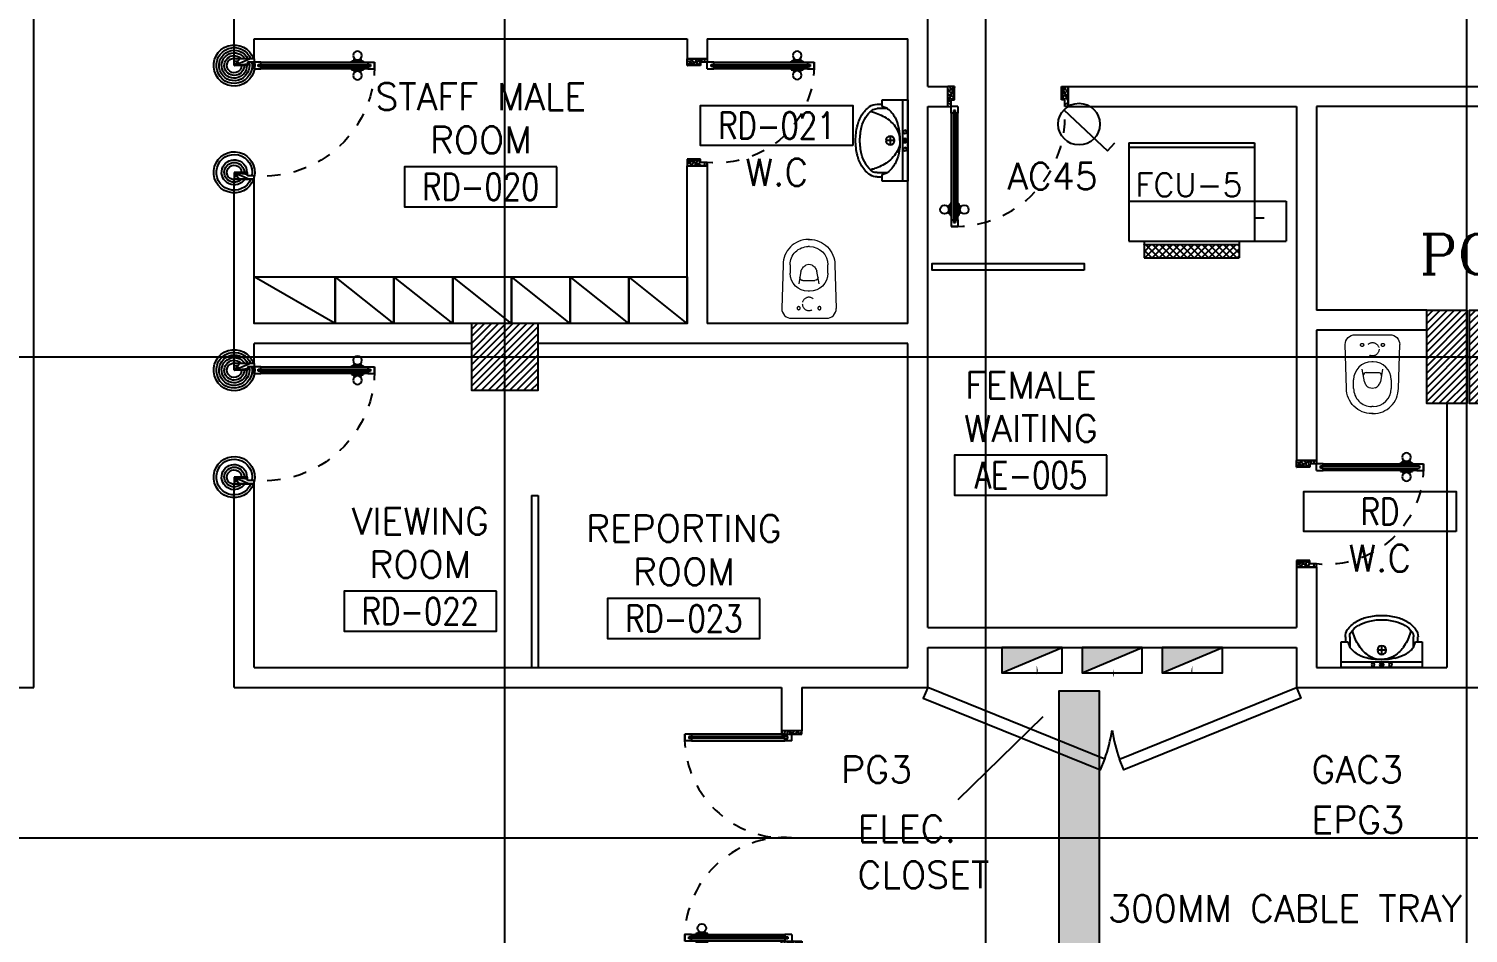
# Model space of a CAD drawing. Extents: x 417819.9 to 417911.9, y 43448 to 43539.2.
# Drawn here: x 417853.09 to 417863.87, y 43514.18 to 43520.95 of the extents above; entities that cross this region are included whole.
import ezdxf
from ezdxf.enums import TextEntityAlignment as Align

# ---------------------------------------------------------------- set-up
doc = ezdxf.new("R2010")
doc.units = 0
doc.header["$MEASUREMENT"] = 0
doc.linetypes.add('HIDDEN', pattern=[0.375, 0.25, -0.125])
doc.linetypes.add('HIDDEN2', pattern=[0.1875, 0.125, -0.0625])
doc.layers.get('0').update_dxf_attribs({"color": 11, "linetype": 'CONTINUOUS'})
for name, color, linetype in [('COL', 11, 'CONTINUOUS'), ('DOOR', 11, 'CONTINUOUS'), ('E-HAT', 9, 'CONTINUOUS'), ('E-HLINE', 4, 'HIDDEN'), ('E-PANELBX', 3, 'CONTINUOUS'), ('E-SOCKETS', 4, 'CONTINUOUS'), ('E-TRAY', 2, 'CONTINUOUS'), ('E-WI', 6, 'CONTINUOUS'), ('FCU', 6, 'CONTINUOUS'), ('FIX', 11, 'CONTINUOUS'), ('HAT', 11, 'CONTINUOUS'), ('RM-BOX', 11, 'CONTINUOUS'), ('RM-NAME', 11, 'CONTINUOUS'), ('RM-NO', 11, 'CONTINUOUS'), ('SCD', 2, 'CONTINUOUS'), ('SUNI-FUR', 11, 'CONTINUOUS'), ('WALL', 11, 'CONTINUOUS')]:
    doc.layers.add(name, color=color, linetype=linetype)
doc.styles.add('ROMANC', font='romanc', dxfattribs={"height": 0.1})
doc.styles.add('ROMANS', font='ROMANS.shx', dxfattribs={"width": 0.6})

# ---------------------------------------------------------------- blocks, each defined once
blk = doc.blocks.new('*X117')
at = {"color": 0}
for p, q in [((49339, 62332), (49808, 62801)), ((49339, 62385), (49755, 62801)), ((49339, 62438), (49702, 62801)), ((49339, 62491), (49649, 62801)), ((49339, 62544), (49596, 62801)), ((49339, 62597), (49543, 62801)), ((49339, 62651), (49490, 62801)), ((49339, 62704), (49437, 62801)), ((49339, 62757), (49384, 62801)), ((49361, 62301), (49839, 62779)), ((49414, 62301), (49839, 62726)), ((49467, 62301), (49839, 62673)), ((49520, 62301), (49839, 62620)), ((49573, 62301), (49839, 62567)), ((49626, 62301), (49839, 62514)), ((49679, 62301), (49839, 62461)), ((49732, 62301), (49839, 62408)), ((49785, 62301), (49839, 62355))]:
    blk.add_line(p, q, dxfattribs=at)
blk = doc.blocks.new('COL50')
at = {"layer": 'COL'}
blk.add_lwpolyline([(-250, 250), (-250, -250), (250, -250), (250, 250)], close=True, dxfattribs=at)
blk = doc.blocks.new('A$C6F293607')
at = {"layer": 'DOOR', "color": 0, "linetype": 'ByBlock'}
for p, q in [((81, 875), (131, 875)), ((131, 875), (81, 875)), ((81, 825), (81, 875)), ((131, 825), (131, 875)), ((1631, 875), (1581, 875)), ((1581, 875), (1631, 875)), ((1581, 825), (1581, 875)), ((1631, 825), (1631, 875)), ((74, 780), (65, 780)), ((65, 780), (65, 715)), ((81, 793), (74, 793)), ((74, 703), (74, 793)), ((74, 780), (74, 715)), ((81, 825), (98, 825)), ((98, 845), (114, 845)), ((98, 825), (98, 845)), ((114, 825), (114, 845)), ((114, 825), (131, 825)), ((131, 793), (138, 793)), ((138, 703), (138, 793)), ((138, 780), (147, 780)), ((138, 780), (138, 715)), ((147, 780), (147, 715)), ((1598, 825), (1581, 825)), ((1614, 845), (1598, 845)), ((1598, 825), (1598, 845)), ((1614, 825), (1614, 845)), ((1631, 825), (1614, 825)), ((74, 715), (65, 715)), ((81, 703), (74, 703)), ((131, 703), (138, 703)), ((138, 715), (147, 715)), ((56, 0), (56, 150)), ((56, 150), (81, 150)), ((81, 150), (81, 0)), ((98, 125), (81, 125)), ((81, 125), (81, 75)), ((98, 105), (98, 125)), ((131, 125), (114, 125)), ((114, 125), (114, 105)), ((131, 75), (131, 125)), ((1581, 125), (1598, 125)), ((1581, 75), (1581, 125)), ((1598, 125), (1598, 105)), ((1614, 125), (1631, 125)), ((1614, 105), (1614, 125)), ((1656, 150), (1631, 150)), ((1631, 150), (1631, 0)), ((1631, 125), (1631, 75)), ((1656, 0), (1656, 150)), ((81, 0), (56, 0)), ((131, 75), (81, 75)), ((114, 105), (98, 105)), ((1581, 75), (1631, 75)), ((1598, 105), (1614, 105)), ((1631, 0), (1656, 0))]:
    blk.add_line(p, q, dxfattribs=at)
at = {"layer": 'DOOR', "linetype": 'ByBlock'}
for p, q in [((81, 125), (81, 825)), ((98, 125), (98, 825)), ((114, 125), (114, 825)), ((131, 825), (131, 125)), ((1581, 825), (1581, 125)), ((1598, 125), (1598, 825)), ((1614, 125), (1614, 825)), ((1631, 125), (1631, 825))]:
    blk.add_line(p, q, dxfattribs=at)
at = {"layer": 'DOOR', "color": 9, "linetype": 'ByBlock'}
for p, q in [((81, 57), (56, 114)), ((1631, 57), (1656, 114)), ((81, 20), (56, 40)), ((1631, 20), (1656, 40))]:
    blk.add_line(p, q, dxfattribs=at)
at = {"layer": 'DOOR', "color": 0, "linetype": 'ByBlock'}
for centre in [(32, 748), (179, 748)]:
    blk.add_circle(centre, 32.4, dxfattribs=at)
at = {"layer": 'DOOR', "linetype": 'HIDDEN', "ltscale": 0.5}
for centre, start, end in [((106, 124), 356.2751, 91.9062), ((1606, 124), 88.0938, 183.7249)]:
    blk.add_arc(centre, 752, start, end, dxfattribs=at)
at = {"layer": 'DOOR', "color": 9, "linetype": 'ByBlock'}
for centre, radius, start, end in [((106, 0), 154, 103.7142, 108.8947), ((106, 0), 134, 100.72, 111.8402), ((106, 0), 114, 102.6226, 115.9162), ((1606, 0), 134, 68.1598, 79.28), ((1606, 0), 114, 64.0838, 77.3774), ((1606, 0), 154, 71.1053, 76.2858), ((106, 0), 94.4, 105.3566, 121.9818), ((106, 0), 74.4, 109.6341, 132.2236), ((106, 0), 54.4, 117.3576, 156.7926), ((106, 0), 34.4, 136.6107, 180), ((1606, 0), 94.4, 58.0182, 74.6434), ((1606, 0), 74.4, 47.7764, 70.3659), ((1606, 0), 54.4, 23.2074, 62.6424), ((1606, 0), 34.4, 0, 43.3893)]:
    blk.add_arc(centre, radius, start, end, dxfattribs=at)
blk = doc.blocks.new('C11')
at = {"layer": 'HAT'}
h = blk.add_hatch(dxfattribs=at)
h.set_pattern_fill('ANSI31', color=256, scale=300, style=0)
h.set_pattern_definition([(45, (-383765.23, -62181), (-26.5165043, 26.5165043), [])])
h.paths.add_polyline_path([(-20, 350), (-20, 700), (-320, 700), (-320, 350)])
h.paths.add_polyline_path([(-320, 0), (-20, 0), (-20, 350), (-320, 350)])
h = blk.add_hatch(dxfattribs=at)
h.set_pattern_fill('ANSI31', color=256, scale=300, style=0)
h.set_pattern_definition([(45, (-383445.23, -62181), (-26.5165043, 26.5165043), [])])
h.paths.add_polyline_path([(300, 350), (300, 700), (0, 700), (0, 350)])
h.paths.add_polyline_path([(0, 0), (300, 0), (300, 350), (0, 350)])
at = {"layer": 'COL'}
for points in [[(-20, 700), (-20, 0), (-320, 0), (-320, 700)], [(300, 700), (300, 0), (0, 0), (0, 700)]]:
    blk.add_lwpolyline(points, close=True, dxfattribs=at)
blk = doc.blocks.new('RM1')
at = {"layer": 'RM-BOX'}
blk.add_lwpolyline([(570, -200), (-570, -200), (-570, -500), (570, -500)], close=True, dxfattribs=at)
at = {"layer": 'RM-NAME', "style": 'ROMANS'}
for tag, p in [('ROOMNAME1', (0, 324)), ('ROOMNAME2', (0, 0))]:
    blk.add_attdef(tag, text='', height=200, dxfattribs=at).set_placement(p, align=Align.MIDDLE)
at = {"layer": 'RM-NO', "style": 'ROMANS', "width": 0.8}
blk.add_attdef('ROOMNO', text='', height=200, dxfattribs=at).set_placement((0, -350), align=Align.MIDDLE)
blk = doc.blocks.new('DOOR90')
at = {"layer": 'DOOR', "color": 7, "linetype": 'ByBlock'}
for p, q in [((-150, 0), (0, 0)), ((-150, 0), (-150, -25)), ((0, -50), (-114, 0)), ((0, -50), (-40, 0)), ((0, -50), (0, 0)), ((-1000, -25), (-1050, -25)), ((-1050, -75), (-1050, -25)), ((-1050, -25), (-1050, -75)), ((-1000, -75), (-1050, -75)), ((-1000, -42), (-1020, -42)), ((-1020, -42), (-1020, -58)), ((-1000, -58), (-1020, -58)), ((-1000, -25), (-1000, -42)), ((-1000, -58), (-1000, -75)), ((-878, -18), (-968, -18)), ((-968, -25), (-968, -18)), ((-968, -75), (-968, -82)), ((-878, -82), (-968, -82)), ((-955, -9), (-890, -9)), ((-955, -18), (-955, -9)), ((-955, -18), (-890, -18)), ((-955, -82), (-890, -82)), ((-955, -82), (-955, -91)), ((-955, -91), (-890, -91)), ((-890, -18), (-890, -9)), ((-890, -82), (-890, -91)), ((-878, -25), (-878, -18)), ((-878, -75), (-878, -82)), ((-200, -25), (-150, -25)), ((-200, -42), (-200, -25)), ((-180, -42), (-200, -42)), ((-200, -58), (-180, -58)), ((-200, -75), (-200, -58)), ((-150, -75), (-200, -75)), ((-180, -58), (-180, -42)), ((-150, -25), (-100, -25)), ((-150, -75), (-150, -25)), ((-100, -25), (-100, -50)), ((0, -50), (-100, -37)), ((-100, -50), (0, -50)), ((0, -850), (-114, -900)), ((-100, -875), (-100, -850)), ((0, -850), (-100, -863)), ((-100, -850), (0, -850)), ((0, -850), (-40, -900)), ((0, -850), (0, -900)), ((-150, -875), (-100, -875)), ((-150, -900), (-150, -875)), ((-150, -900), (0, -900)), ((0, -900), (-150, -900))]:
    blk.add_line(p, q, dxfattribs=at)
at = {"layer": 'DOOR', "linetype": 'ByBlock'}
for p, q in [((-200, -25), (-1000, -25)), ((-200, -42), (-1000, -42)), ((-200, -58), (-1000, -58)), ((-1000, -75), (-200, -75))]:
    blk.add_line(p, q, dxfattribs=at)
at = {"layer": 'DOOR', "color": 7, "linetype": 'ByBlock'}
for centre in [(-923, 24), (-923, -124)]:
    blk.add_circle(centre, 32.4, dxfattribs=at)
for centre, radius, start, end in [((0, -50), 154, 161.1053, 166.2858), ((0, -50), 94.4, 148.0182, 180), ((0, -50), 134, 158.1598, 169.28), ((0, -50), 114, 154.0838, 167.3774), ((0, -50), 74.4, 137.7764, 180), ((0, -50), 54.4, 113.2074, 180), ((0, -50), 34.4, 90, 180), ((0, -50), 14.4, 90, 180), ((0, -850), 94.4, 180, 211.9818), ((0, -850), 74.4, 180, 222.2236), ((0, -850), 54.4, 180, 246.7926), ((0, -850), 34.4, 180, 270), ((0, -850), 14.4, 180, 270), ((0, -850), 154, 193.7142, 198.8947), ((0, -850), 134, 190.72, 201.8402)]:
    blk.add_arc(centre, radius, start, end, dxfattribs=at)
at = {"layer": 'DOOR', "linetype": 'HIDDEN', "ltscale": 0.5}
blk.add_arc((-222, -50), 828, 178.2701, 275.003, dxfattribs=at)
blk = doc.blocks.new('A$C3CD36B94')
at = {"layer": 'DOOR', "color": 0, "linetype": 'ByBlock'}
for p, q in [((106, 950), (56, 950)), ((56, 800), (56, 950)), ((106, 850), (106, 950)), ((806, 950), (856, 950)), ((806, 850), (806, 950)), ((856, 800), (856, 950)), ((856, 950), (856, 800)), ((56, 800), (81, 800)), ((81, 850), (106, 850)), ((81, 800), (81, 850)), ((131, 800), (81, 800)), ((81, 750), (81, 800)), ((114, 770), (98, 770)), ((98, 770), (98, 750)), ((114, 750), (114, 770)), ((131, 800), (131, 750)), ((831, 850), (806, 850)), ((831, 800), (831, 850)), ((856, 800), (831, 800)), ((98, 750), (81, 750)), ((131, 750), (114, 750)), ((65, 95), (65, 160)), ((74, 160), (65, 160)), ((74, 173), (74, 83)), ((81, 173), (74, 173)), ((74, 95), (74, 160)), ((131, 173), (138, 173)), ((138, 173), (138, 83)), ((138, 95), (138, 160)), ((138, 160), (147, 160)), ((147, 95), (147, 160)), ((74, 95), (65, 95)), ((81, 83), (74, 83)), ((81, 50), (81, 0)), ((81, 50), (98, 50)), ((131, 0), (81, 0)), ((81, 0), (131, 0)), ((98, 50), (98, 30)), ((98, 30), (114, 30)), ((114, 50), (114, 30)), ((114, 50), (131, 50)), ((131, 83), (138, 83)), ((131, 50), (131, 0)), ((138, 95), (147, 95))]:
    blk.add_line(p, q, dxfattribs=at)
at = {"layer": 'DOOR', "color": 9, "linetype": 'ByBlock'}
for p, q in [((106, 950), (56, 910)), ((106, 950), (56, 837)), ((106, 950), (93, 850)), ((806, 950), (819, 850)), ((806, 950), (856, 837)), ((806, 950), (856, 910))]:
    blk.add_line(p, q, dxfattribs=at)
at = {"layer": 'DOOR', "linetype": 'ByBlock'}
for p, q in [((81, 750), (81, 50)), ((98, 750), (98, 50)), ((114, 750), (114, 50)), ((131, 50), (131, 750))]:
    blk.add_line(p, q, dxfattribs=at)
at = {"layer": 'DOOR', "color": 0, "linetype": 'ByBlock'}
for centre in [(32, 128), (179, 128)]:
    blk.add_circle(centre, 32.4, dxfattribs=at)
at = {"layer": 'DOOR', "color": 9, "linetype": 'ByBlock'}
for centre, radius, start, end in [((106, 950), 54.4, 203.2074, 270), ((106, 950), 74.4, 227.7764, 270), ((106, 950), 94.4, 238.0182, 270), ((106, 950), 34.4, 180, 270), ((106, 950), 14.4, 180, 270), ((806, 950), 34.4, 270, 0), ((806, 950), 14.4, 270, 0), ((806, 950), 54.4, 270, 336.7926), ((806, 950), 74.4, 270, 312.2236), ((806, 950), 94.4, 270, 301.9818), ((106, 950), 114, 244.0838, 257.3774), ((106, 950), 134, 248.1598, 259.28), ((106, 950), 154, 251.1053, 256.2858), ((806, 950), 134, 280.72, 291.8402), ((806, 950), 154, 283.7142, 288.8947)]:
    blk.add_arc(centre, radius, start, end, dxfattribs=at)
at = {"layer": 'DOOR', "linetype": 'HIDDEN', "ltscale": 0.5}
blk.add_arc((106, 729), 729, 268.0335, 5.6617, dxfattribs=at)
blk = doc.blocks.new('WC')
at = {"layer": 'FIX', "lineweight": 20}
for p, q in [((475, 141), (538, 141)), ((339, 5), (339, -5)), ((395, 76), (490, 60)), ((534, 24), (540, 0)), ((540, 0), (534, -24)), ((674, 5), (674, -5)), ((490, -60), (395, -76)), ((213, -204), (210, -204)), ((538, -141), (475, -141))]:
    blk.add_line(p, q, dxfattribs=at)
at = {"layer": 'FIX', "linetype": 'Continuous', "lineweight": 20}
blk.add_line((420, -47), (420, 45), dxfattribs=at)
at = {"layer": 'FIX', "lineweight": 20}
for points in [[(210, -204, -0.414214), (137, -131), (137, 0), (137, 131, -0.414214), (210, 204)], [(727, -5), (727, 5, 0.414214), (538, 194), (210, 204)], [(727, 5), (727, -5, -0.414214), (538, -194), (210, -204)]]:
    blk.add_lwpolyline(points, format="xyb", dxfattribs=at)
at = {"layer": 'FIX', "linetype": 'HIDDEN2', "lineweight": 20, "ltscale": 0.3}
blk.add_circle((245, 0), 49.8, dxfattribs=at)
at = {"layer": 'FIX', "linetype": 'HIDDEN', "lineweight": 20, "ltscale": 0.05}
for centre in [(213, 78), (213, -77)]:
    blk.add_circle(centre, 11.6, dxfattribs=at)
at = {"layer": 'FIX', "lineweight": 20}
for centre, radius, start, end in [((475, 5), 136, 90, 180), ((538, 5), 136, 360, 90), ((464, -18), 82, 51.0758, 71.504), ((473, -7), 68.2, 27.1532, 51.0758), ((475, -5), 136, 180, 270), ((464, 18), 82, 288.496, 308.9242), ((473, 7), 68.2, 308.9242, 332.8468), ((538, -5), 136, 270, 0)]:
    blk.add_arc(centre, radius, start, end, dxfattribs=at)
at = {"layer": 'FIX', "linetype": 'Continuous', "lineweight": 20}
for centre, start, end in [((443, 46), 88.3879, 182.3338), ((442, -46), 177.6662, 271.6121)]:
    blk.add_arc(centre, 22.3, start, end, dxfattribs=at)
blk = doc.blocks.new('3')
at = {"layer": 'SUNI-FUR', "linetype": 'Continuous'}
for p, q in [((-0.304, 0), (-0.304, -0.192)), ((0.304, 0), (-0.304, 0)), ((0.304, -0.192), (0.304, 0)), ((0.304, -0.039), (-0.304, -0.039)), ((0.016, -0.021), (-0.015, -0.021)), ((0, -0.005), (0, -0.037)), ((0, -0.098), (0, -0.162)), ((-0.304, -0.192), (-0.254, -0.192)), ((-0.271, -0.228), (-0.271, -0.192)), ((-0.254, -0.192), (-0.239, -0.15)), ((-0.239, -0.228), (-0.239, -0.15)), ((0.032, -0.13), (-0.032, -0.13)), ((0.239, -0.15), (0.254, -0.192)), ((0.239, -0.15), (0.239, -0.228)), ((0.254, -0.192), (0.304, -0.192)), ((0.271, -0.192), (0.271, -0.228))]:
    blk.add_line(p, q, dxfattribs=at)
for centre, radius in [((-0.065, -0.021), 0.0124), ((0, -0.13), 0.0325), ((0, -0.021), 0.0155), ((0.065, -0.021), 0.0124)]:
    blk.add_circle(centre, radius, dxfattribs=at)
for centre, radius, start, end in [((-0.085, -0.267), 0.193, 117.0377, 142.6695), ((-0.028, -0.365), 0.307, 103.0865, 118.1878), ((0.054, -0.312), 0.27, 118.7422, 143.0578), ((-0.008, -0.528), 0.47, 89.0532, 100.9895), ((-0.012, -0.189), 0.13, 84.8536, 119.4454), ((0, -0.527), 0.469, 78.0637, 90), ((0.003, -0.228), 0.168, 61.4441, 91.1678), ((-0.04, -0.297), 0.25, 35.9608, 60.2764), ((0.034, -0.367), 0.306, 62.9623, 78.0637), ((0.085, -0.267), 0.193, 37.3305, 62.9623), ((0.104, -0.343), 0.328, 144.0392, 163.2739), ((-0.104, -0.343), 0.328, 16.7261, 35.9608), ((-0.191, -0.235), 0.0807, 174.5539, 214.673), ((-0.083, -0.16), 0.212, 214.673, 239.0867), ((-0.187, -0.234), 0.0525, 173.0893, 213.2084), ((-0.083, -0.16), 0.18, 214.673, 239.0867), ((0.204, -0.373), 0.433, 163.2739, 167.375), ((-0.035, -0.081), 0.272, 239.0867, 256.0699), ((0.035, -0.081), 0.272, 283.9301, 300.9133), ((0.089, -0.171), 0.167, 300.9133, 325.327), ((0.089, -0.171), 0.2, 300.9133, 325.327), ((-0.204, -0.373), 0.433, 12.7359, 16.7261), ((0.171, -0.228), 0.068, 325.327, 0), ((0.171, -0.228), 0.101, 325.327, 0), ((-0.035, -0.081), 0.305, 239.0867, 256.0699), ((0, 0.062), 0.452, 256.0699, 270), ((0, 0.062), 0.419, 256.0699, 270), ((0, 0.062), 0.419, 270, 283.9301), ((0, 0.062), 0.452, 270, 283.9301), ((0.035, -0.081), 0.305, 283.9301, 300.9133)]:
    blk.add_arc(centre, radius, start, end, dxfattribs=at)
blk = doc.blocks.new('E-PBX')
at = {"layer": 'E-PANELBX'}
h = blk.add_hatch(color=256, dxfattribs=at)
h.paths.add_polyline_path([(34, 190), (-225, 190), (34, 81)])
h.paths.add_polyline_path([(225, 190), (34, 190), (34, 81), (225, 0)])
blk.add_line((225, 0), (-225, 190), dxfattribs=at)
blk.add_lwpolyline([(-225, 190), (225, 190), (225, 0), (-225, 0)], close=True, dxfattribs=at)
blk = doc.blocks.new('*X210')
at = {"color": 0}
for p, q in [((23912, -1650), (23966, -1596)), ((23912, -1597), (23913, -1596)), ((23919, -1696), (24019, -1596)), ((24023, -1696), (23923, -1596)), ((23972, -1696), (24072, -1596)), ((24076, -1696), (23976, -1596)), ((24025, -1696), (24125, -1596)), ((24129, -1696), (24029, -1596)), ((24078, -1696), (24178, -1596)), ((24182, -1696), (24082, -1596)), ((24131, -1696), (24231, -1596)), ((24235, -1696), (24135, -1596)), ((24184, -1696), (24284, -1596)), ((24288, -1696), (24188, -1596)), ((24237, -1696), (24337, -1596)), ((24341, -1696), (24241, -1596)), ((24290, -1696), (24390, -1596)), ((24394, -1696), (24294, -1596)), ((24343, -1696), (24443, -1596)), ((24447, -1696), (24347, -1596)), ((24396, -1696), (24496, -1596)), ((24500, -1696), (24400, -1596)), ((24449, -1696), (24549, -1596)), ((24553, -1696), (24453, -1596)), ((24502, -1696), (24602, -1596)), ((24606, -1696), (24506, -1596)), ((24624, -1660), (24559, -1596)), ((24624, -1607), (24612, -1596)), ((23970, -1696), (23912, -1638)), ((23917, -1696), (23912, -1691)), ((24555, -1696), (24624, -1628)), ((24608, -1696), (24624, -1681))]:
    blk.add_line(p, q, dxfattribs=at)

msp = doc.modelspace()

# ---------------------------------------------------------------- hatches: boundary and pattern name
at = {"layer": 'E-HAT'}
h = msp.add_hatch(dxfattribs=at)
h.set_pattern_fill('ANGLE', color=256, style=0)
h.set_pattern_definition([(0, (0, 0), (0, 0.275), [0.2, -0.075]), (90, (0, 0), (-0.275, 2e-17), [0.2, -0.075])])
h.paths.add_polyline_path([(417856.983, 43482.7235), (417857.4173, 43483.1578), (417863.5778, 43483.1578), (417864.4349, 43482.3012), (417872.0254, 43482.3012), (417872.8825, 43483.1578), (417890.15, 43483.1578), (417890.5085, 43483.5164), (417890.5085, 43506.6783), (417890.15, 43507.0369), (417872.8825, 43507.0369), (417872.0254, 43507.8935), (417864.4349, 43507.8935), (417863.5778, 43507.0369), (417860.4537, 43507.0369), (417860.0403, 43507.1369), (417849.3136, 43507.1369), (417849.1136, 43506.9369), (417849.1136, 43501.9844), (417848.8136, 43501.9844), (417848.8136, 43507.0612), (417849.1893, 43507.4369), (417860.4537, 43507.4369), (417860.8056, 43507.8116), (417860.8056, 43515.9941), (417861.1056, 43515.9941), (417861.1056, 43507.8116), (417861.4575, 43507.4369), (417863.4122, 43507.4369), (417864.2693, 43508.2935), (417872.191, 43508.2935), (417873.0481, 43507.4369), (417890.3156, 43507.4369), (417890.9085, 43506.844), (417890.9085, 43494.2015), (417892.0958, 43494.2015), (417892.0958, 43493.6015), (417890.9085, 43493.6015), (417890.9085, 43483.3507), (417890.3156, 43482.7578), (417881.5159, 43482.7578), (417881.3659, 43482.6078), (417881.3659, 43479.6689), (417881.0659, 43479.6689), (417881.0659, 43482.6078), (417880.9159, 43482.7578), (417873.0481, 43482.7578), (417872.191, 43481.9012), (417864.2693, 43481.9012), (417863.4122, 43482.7578), (417857.583, 43482.7578), (417857.383, 43482.5578), (417857.383, 43479.0875), (417856.983, 43479.0875)])

# ---------------------------------------------------------------- linework, layer by layer
at = {"layer": 'E-SOCKETS'}
for p, q in [((417860.8401, 43520.3429), (417861.168, 43520.0377)), ((417861.168, 43520.0377), (417861.2225, 43520.0963))]:
    msp.add_line(p, q, dxfattribs=at)
msp.add_circle((417860.9545, 43520.2365), 0.1562, dxfattribs=at)
at = {"layer": 'E-TRAY', "color": 4}
msp.add_lwpolyline([(417890.15, 43507.0369), (417872.8825, 43507.0369), (417872.0254, 43507.8935), (417864.4349, 43507.8935), (417863.5778, 43507.0369), (417860.4537, 43507.0369), (417860.0403, 43507.1369), (417849.3136, 43507.1369), (417849.1136, 43506.9369), (417849.1136, 43501.9844), (417848.8136, 43501.9844), (417848.8136, 43507.0612), (417849.1893, 43507.4369), (417860.4537, 43507.4369), (417860.8056, 43507.8116), (417860.8056, 43515.9941), (417861.1056, 43515.9941), (417861.1056, 43507.8116), (417861.4575, 43507.4369), (417863.4122, 43507.4369), (417864.2693, 43508.2935), (417872.191, 43508.2935), (417873.0481, 43507.4369), (417890.3156, 43507.4369)], dxfattribs=at)
at = {"layer": 'E-WI', "color": 4}
for points in [[(417860.646, 43516.1432, 0, 0.1162, 0), (417860.6361, 43515.9111, 0, 0, 0), (417860.6322, 43515.4005, 0, 0, 0), (417859.8294, 43515.3975, 0, 0, 0)], [(417861.2077, 43516.1201, 0, 0.1162, 0), (417861.2176, 43515.888, 0, 0, 0), (417861.2215, 43515.023, 0, 0, 0), (417862.6257, 43515.02, 0, 0, 0)], [(417861.7936, 43516.1432, 0, 0.1162, 0), (417861.8036, 43515.9111, 0, 0, 0), (417861.8075, 43515.4005, 0, 0, 0), (417862.6102, 43515.3975, 0, 0, 0)]]:
    msp.add_lwpolyline(points, format="xyseb", dxfattribs=at)
at = {"layer": 'FCU', "color": 6}
for p, q in [((417861.3267, 43520.0972), (417862.2667, 43520.0972)), ((417861.3267, 43520.0972), (417861.3267, 43519.3602)), ((417862.2667, 43520.0972), (417862.2667, 43519.3602)), ((417861.3267, 43519.6602), (417862.2667, 43519.6602)), ((417861.3267, 43519.3602), (417862.2667, 43519.3602))]:
    msp.add_line(p, q, dxfattribs=at)
at = {"layer": 'FCU', "color": 3}
for p, q in [((417861.3267, 43520.0652), (417862.2667, 43520.0652)), ((417862.2667, 43519.6602), (417862.5047, 43519.6602)), ((417862.5047, 43519.6602), (417862.5047, 43519.3602)), ((417862.2667, 43519.5351), (417862.34, 43519.5351)), ((417861.4407, 43519.3602), (417861.4407, 43519.2352)), ((417861.4407, 43519.3352), (417862.1527, 43519.3352)), ((417862.1527, 43519.3602), (417862.1527, 43519.2352)), ((417862.2667, 43519.3602), (417862.5047, 43519.3602)), ((417861.4407, 43519.2352), (417862.1527, 43519.2352))]:
    msp.add_line(p, q, dxfattribs=at)
at = {"layer": 'HAT'}
msp.add_line((417860.6831, 43515.799), (417860.0463, 43515.1787), dxfattribs=at)
at = {"layer": 'RM-NAME'}
for p, q in [((417856.6566, 43460.01), (417856.6566, 43538.4875)), ((417863.8566, 43460.01), (417863.8566, 43538.1468)), ((417860.2566, 43466.8743), (417860.2566, 43525.6943)), ((417853.1316, 43516.0193), (417853.1316, 43522.3753)), ((417859.8216, 43520.5193), (417859.8216, 43522.3743)), ((417854.6316, 43520.7253), (417854.6316, 43521.0253)), ((417854.7816, 43520.8753), (417858.0216, 43520.8753)), ((417854.7816, 43520.7253), (417854.7816, 43520.8753)), ((417858.0216, 43520.8753), (417858.0216, 43520.7253)), ((417858.1716, 43520.8753), (417859.6716, 43520.8753)), ((417858.1716, 43520.8753), (417858.1716, 43520.7253)), ((417859.6716, 43518.7443), (417859.6716, 43520.8753)), ((417854.7816, 43520.7253), (417854.6316, 43520.7253)), ((417858.0216, 43520.7253), (417858.1716, 43520.7253)), ((417858.1716, 43520.7253), (417858.0216, 43520.7253)), ((417859.8216, 43520.5193), (417859.9216, 43520.5193)), ((417859.8216, 43520.5193), (417859.9716, 43520.5193)), ((417859.9716, 43520.3693), (417859.9716, 43520.5193)), ((417860.8716, 43520.3693), (417860.8716, 43520.5193)), ((417860.8716, 43520.5193), (417865.3516, 43520.5193)), ((417859.8216, 43520.3693), (417859.9716, 43520.3693)), ((417859.8216, 43516.4693), (417859.8216, 43520.3693)), ((417860.8716, 43520.3693), (417862.5816, 43520.3693)), ((417862.5816, 43520.3693), (417862.5816, 43517.7193)), ((417862.7316, 43520.3693), (417862.7316, 43518.8443)), ((417865.3516, 43520.3693), (417862.7316, 43520.3693)), ((417854.6316, 43518.4443), (417854.6316, 43519.8253)), ((417854.7816, 43519.8253), (417854.6316, 43519.8253)), ((417854.7816, 43518.7443), (417854.7816, 43519.8253)), ((417858.0216, 43519.9253), (417858.1716, 43519.9253)), ((417858.1716, 43519.9253), (417858.0216, 43519.9253)), ((417858.0216, 43518.7443), (417858.0216, 43519.9253)), ((417858.1716, 43519.9253), (417858.1716, 43518.7443)), ((417859.8542, 43519.1443), (417859.8542, 43519.1943)), ((417855.3862, 43518.7443), (417854.7816, 43519.0943)), ((417855.8263, 43518.7443), (417855.3862, 43519.0943)), ((417856.2664, 43518.7443), (417855.8263, 43519.0943)), ((417856.7065, 43518.7443), (417856.2664, 43519.0943)), ((417857.1466, 43518.7443), (417856.7065, 43519.0943)), ((417857.5841, 43518.7443), (417857.1466, 43519.0943)), ((417858.0216, 43518.7443), (417857.5841, 43519.0943)), ((417863.5566, 43518.8443), (417862.7316, 43518.8443)), ((417858.0216, 43518.7443), (417854.7816, 43518.7443)), ((417859.6716, 43518.7443), (417858.1716, 43518.7443)), ((417863.5566, 43518.6943), (417862.7316, 43518.6943)), ((417862.7316, 43518.6943), (417862.7316, 43517.7193)), ((417856.4066, 43518.5943), (417854.7816, 43518.5943)), ((417854.7816, 43518.4443), (417854.7816, 43518.5943)), ((417859.6716, 43518.5943), (417856.9066, 43518.5943)), ((417859.6716, 43516.1693), (417859.6716, 43518.5943)), ((417820.6052, 43518.4943), (417889.6966, 43518.4943)), ((417854.7816, 43518.4443), (417854.6316, 43518.4443)), ((417863.7066, 43518.1443), (417863.7066, 43516.1693)), ((417862.5816, 43517.7193), (417862.7316, 43517.7193)), ((417854.6316, 43516.0193), (417854.6316, 43517.5443)), ((417854.7816, 43517.5443), (417854.6316, 43517.5443)), ((417854.7816, 43516.1693), (417854.7816, 43517.5443)), ((417856.8566, 43517.4561), (417856.8566, 43516.1693)), ((417856.8566, 43517.4561), (417856.9066, 43517.4561)), ((417856.9066, 43517.4561), (417856.9066, 43516.1693)), ((417862.5816, 43516.9193), (417862.7316, 43516.9193)), ((417862.5816, 43516.9193), (417862.5816, 43516.4693)), ((417862.7316, 43516.9193), (417862.7316, 43516.1693)), ((417859.8216, 43516.0193), (417859.8216, 43516.3193)), ((417862.5816, 43516.3193), (417862.5816, 43516.0193)), ((417854.7816, 43516.1693), (417859.6716, 43516.1693)), ((417862.7316, 43516.1693), (417863.7066, 43516.1693)), ((417852.8316, 43516.0193), (417853.1316, 43516.0193)), ((417854.6316, 43516.0193), (417858.7285, 43516.0193)), ((417858.7285, 43516.0193), (417858.7285, 43515.6943)), ((417858.8785, 43516.0193), (417858.8785, 43515.6943)), ((417858.8785, 43516.0193), (417859.8216, 43516.0193)), ((417862.5816, 43516.0193), (417865.3516, 43516.0193)), ((417858.8785, 43515.6943), (417858.7285, 43515.6943)), ((417831.4566, 43514.8943), (417889.6966, 43514.8943))]:
    msp.add_line(p, q, dxfattribs=at)
for points in [[(417860.9918, 43519.1443), (417859.8542, 43519.1443), (417859.8542, 43519.1943), (417860.9918, 43519.1943)], [(417854.7816, 43519.0943), (417855.3862, 43519.0943), (417855.3862, 43518.7443), (417854.7816, 43518.7443)], [(417855.3862, 43519.0943), (417855.8263, 43519.0943), (417855.8263, 43518.7443), (417855.3862, 43518.7443)], [(417855.8263, 43519.0943), (417856.2664, 43519.0943), (417856.2664, 43518.7443), (417855.8263, 43518.7443)], [(417856.2664, 43519.0943), (417856.7065, 43519.0943), (417856.7065, 43518.7443), (417856.2664, 43518.7443)], [(417856.7065, 43519.0943), (417857.1466, 43519.0943), (417857.1466, 43518.7443), (417856.7065, 43518.7443)], [(417857.1466, 43519.0943), (417857.5841, 43519.0943), (417857.5841, 43518.7443), (417857.1466, 43518.7443)], [(417857.5841, 43519.0943), (417858.0216, 43519.0943), (417858.0216, 43518.7443), (417857.5841, 43518.7443)]]:
    msp.add_lwpolyline(points, close=True, dxfattribs=at)
at = {"layer": 'WALL'}
for p, q in [((417859.8216, 43516.4693), (417862.5816, 43516.4693)), ((417859.8216, 43516.3193), (417862.5816, 43516.3193))]:
    msp.add_line(p, q, dxfattribs=at)
for points in [[(417859.8216, 43516.0193), (417859.7888, 43515.9384), (417861.1143, 43515.4015), (417861.1471, 43515.4824)], [(417862.5816, 43516.0193), (417862.6144, 43515.9384), (417861.289, 43515.4015), (417861.2562, 43515.4824)]]:
    msp.add_lwpolyline(points, close=True, dxfattribs=at)
for centre, start, end in [((417859.7888, 43515.9384), 341.44491, 350.4313), ((417862.6144, 43515.9384), 189.5687, 198.55509)]:
    msp.add_arc(centre, 1.4327, start, end, dxfattribs=at)

# ---------------------------------------------------------------- block references
at = {"layer": 'E-PANELBX', "xscale": -0.0009999999892897904, "yscale": 0.0009999999892897904, "zscale": 0.001}
for p in [(417860.6016, 43516.1293), (417861.2016, 43516.1293), (417861.8016, 43516.1293)]:
    msp.add_blockref('E-PBX', p, dxfattribs=at)
at = {"layer": 'FCU', "color": 11, "xscale": 0.0009999871253967285, "yscale": 0.001000002026557922, "zscale": 0.001}
msp.add_blockref('*X210', (417837.529, 43520.9311), dxfattribs=at)
at = {"layer": 'RM-NAME', "yscale": 0.0009999999892897904, "zscale": 0.001}
for name, p, xscale in [('DOOR90', (417854.6316, 43520.7253), -0.001000000047497451), ('C11', (417863.8766, 43518.1443), 0.001000000047497451), ('*X117', (417807.0674, 43455.9433), 0.001000000047497451), ('COL50', (417856.6566, 43518.4943), 0.001000000047497451), ('DOOR90', (417854.6316, 43518.4443), -0.001000000047497451)]:
    msp.add_blockref(name, p, dxfattribs=dict(at, xscale=xscale))
for name, p, xscale, rotation in [('A$C3CD36B94', (417858.972, 43520.7813), -0.0009999999892897904, 90), ('DOOR90', (417859.9716, 43520.5193), 0.0009999999892897904, 90), ('WC', (417858.9329, 43518.6459), -0.0009999999892897904, 270), ('WC', (417863.1498, 43518.7966), 0.0009999999892897904, 270), ('A$C3CD36B94', (417863.532, 43517.7753), -0.0009999999892897904, 90), ('A$C6F293607', (417858.8785, 43514.0384), 0.0009999999892897904, 90)]:
    msp.add_blockref(name, p, dxfattribs=dict(at, xscale=xscale, rotation=rotation))
at = {"layer": 'RM-NAME', "xscale": 0.001000000047497451, "yscale": 0.0009999999892897904, "zscale": 0.001}
for p, values in [((417856.4766, 43520.118), {'ROOMNO': 'RD-020', 'ROOMNAME2': 'ROOM', 'ROOMNAME1': 'STAFF MALE'}), ((417860.593, 43517.9588), {'ROOMNO': 'AE-005', 'ROOMNAME2': 'WAITING', 'ROOMNAME1': 'FEMALE'}), ((417856.0239, 43516.94), {'ROOMNO': 'RD-022', 'ROOMNAME2': 'ROOM', 'ROOMNAME1': 'VIEWING'}), ((417857.9963, 43516.886), {'ROOMNO': 'RD-023', 'ROOMNAME2': 'ROOM', 'ROOMNAME1': 'REPORTING'})]:
    msp.add_blockref('RM1', p, dxfattribs=at).add_auto_attribs(values)
at = {"layer": 'RM-NAME'}
ref = msp.add_blockref('RM1', (417858.6923, 43519.8757), dxfattribs=dict(at, xscale=-0.001000000047497451, yscale=0.0009999999892897904, zscale=0.001, rotation=180))
ref.add_attrib('ROOMNO', 'RD-021', dxfattribs={"layer": 'RM-NO', "height": 0.2, "style": 'ROMANS', "width": 0.8}).set_placement((417858.6923, 43520.2257), align=Align.MIDDLE)
ref.add_attrib('ROOMNAME2', 'W.C', dxfattribs={"height": 0.2, "style": 'ROMANS'}).set_placement((417858.6923, 43519.8757), align=Align.MIDDLE)
at = {"layer": 'RM-NAME', "xscale": -1}
for p, rotation in [((417859.6716, 43520.1134), 270), ((417863.2191, 43516.1693), 180)]:
    msp.add_blockref('3', p, dxfattribs=dict(at, rotation=rotation))
at = {"layer": 'RM-NAME'}
ref = msp.add_blockref('RM1', (417863.2055, 43516.9864), dxfattribs=dict(at, xscale=-0.001000000047497451, yscale=0.0009999999892897904, zscale=0.001, rotation=180))
ref.add_attrib('ROOMNO', 'RD', dxfattribs={"layer": 'RM-NO', "height": 0.2, "style": 'ROMANS', "width": 0.8}).set_placement((417863.2055, 43517.3364), align=Align.MIDDLE)
ref.add_attrib('ROOMNAME2', 'W.C', dxfattribs={"height": 0.2, "style": 'ROMANS'}).set_placement((417863.2055, 43516.9864), align=Align.MIDDLE)

# ---------------------------------------------------------------- texts
at = {"layer": 'E-HLINE', "color": 4, "style": 'ROMANS'}
for s, p in [('PG3', (417859.1732, 43515.3051)), ('GAC3', (417862.6928, 43515.3051)), ('EPG3', (417862.6928, 43514.9276))]:
    msp.add_text(s, height=0.2, dxfattribs=at).set_placement(p)
at = {"layer": 'E-SOCKETS', "style": 'ROMANS'}
msp.add_text('AC45', height=0.2, dxfattribs=at).set_placement((417860.4168, 43519.7464))
at = {"layer": 'E-TRAY', "color": 4, "style": 'ROMANS'}
msp.add_text('300MM CABLE TRAY', height=0.2, dxfattribs=at).set_placement((417861.1713, 43514.2649))
at = {"layer": 'HAT', "style": 'ROMANS'}
for s, p in [('ELEC.', (417859.2959, 43514.8615)), ('CLOSET', (417859.2959, 43514.5162))]:
    msp.add_text(s, height=0.2, dxfattribs=at).set_placement(p)
at = {"layer": 'RM-NAME', "style": 'ROMANC'}
msp.add_text('POLICE', height=0.3, dxfattribs=at).set_placement((417864.2429, 43519.2629), align=Align.MIDDLE)
at = {"layer": 'SCD', "style": 'ROMANS'}
msp.add_text('FCU-5', height=0.175, dxfattribs=at).set_placement((417861.3757, 43519.6941))

doc.saveas('drawing.dxf')
